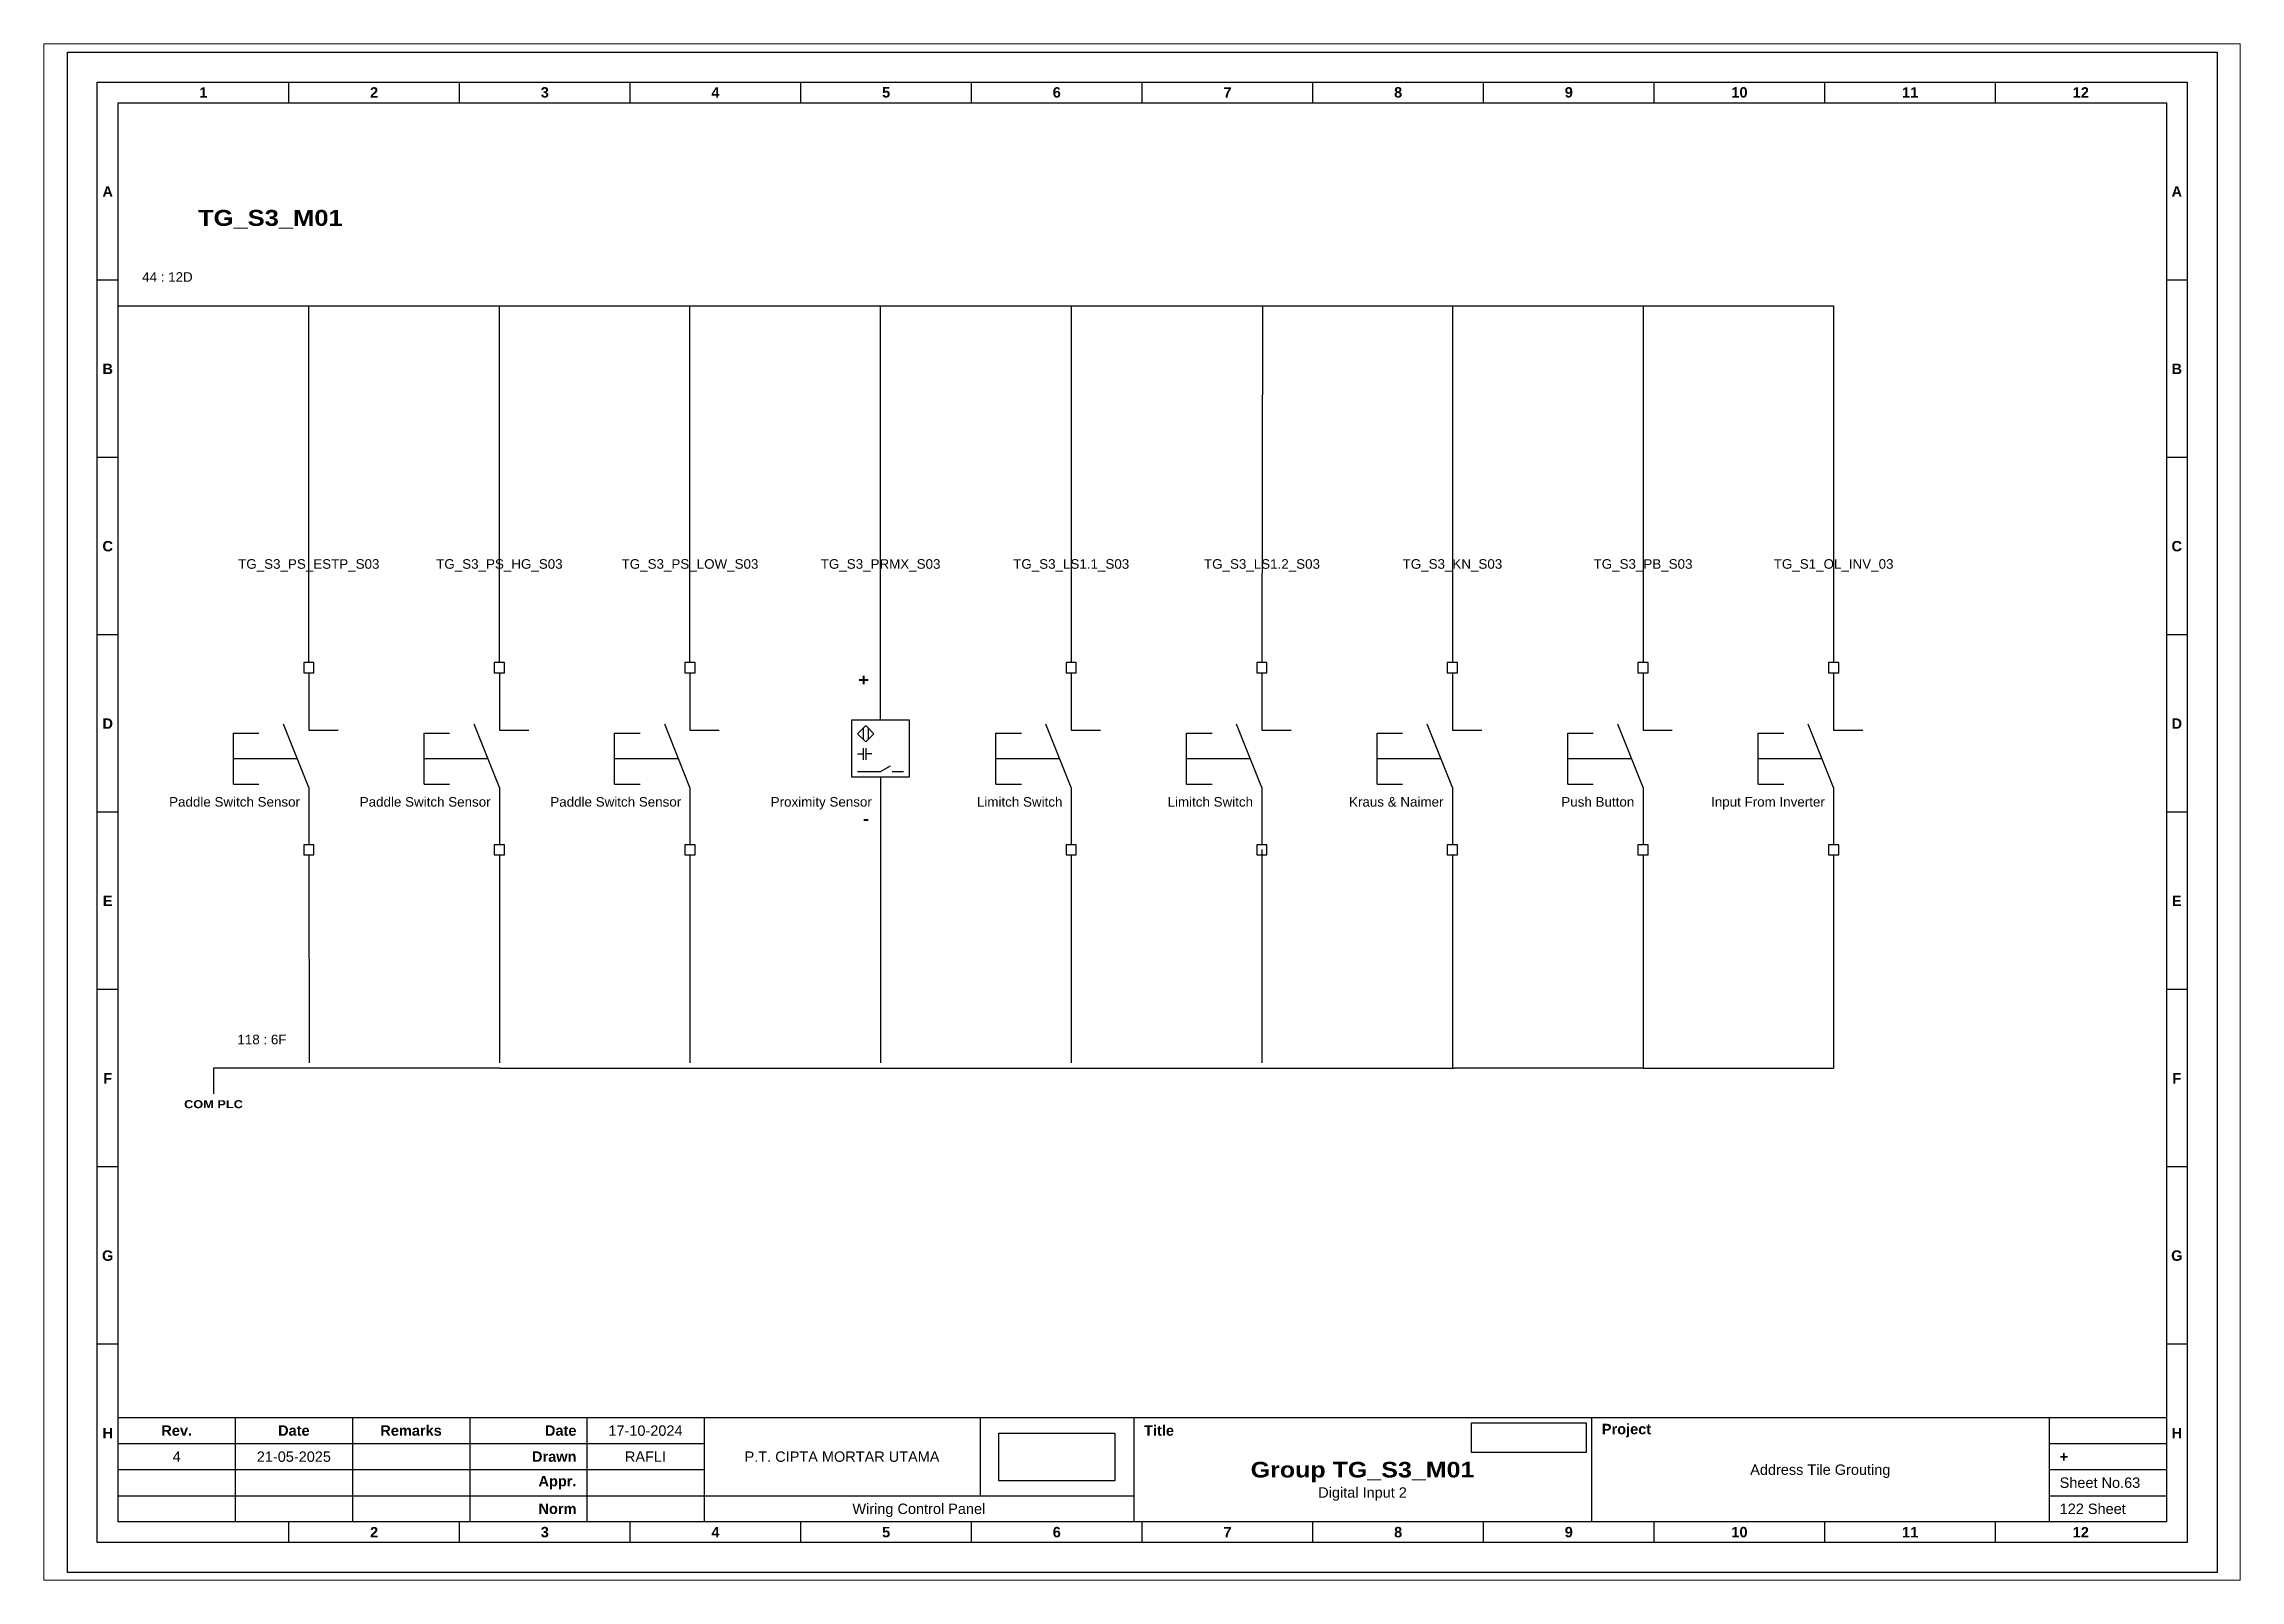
# Paper-space layout 'TG_S3_M01' of a CAD drawing. Header units: centimetres, sheet in millimetres. Extents: x -3 to 818, y -16 to 558.
# The model-space entities are those that its viewports show. They can reach past a viewport. Long polylines and large blocks are cut down to what shows.
import ezdxf
from ezdxf.enums import TextEntityAlignment as Align

# ---------------------------------------------------------------- set-up
doc = ezdxf.new("R2010")
doc.units = ezdxf.units.CM
doc.header["$MEASUREMENT"] = 0
doc.layers.add('MU Project Line', color=7, linetype='Continuous', true_color=0xfefefe)
doc.styles.add('Bold', font='ariblk.ttf', dxfattribs={"height": 25.4})
doc.styles.get("Standard").update_dxf_attribs({"font": 'arial.ttf'})
picture_1 = doc.add_image_def('image1.png', size_in_pixel=(2048, 847))
picture_2 = doc.add_image_def('image2.png', size_in_pixel=(2092, 542))

# ---------------------------------------------------------------- blocks, each defined once
blk = doc.blocks.new('KOP MU PROJECT')
at = {"color": 6, "ltscale": 50}
for p, q in [((27.74, 184.05), (27.74, 186.66)), ((49.13, 184.05), (49.13, 186.66)), ((70.51, 184.05), (70.51, 186.66)), ((91.89, 184.05), (91.89, 186.66)), ((113.27, 184.05), (113.27, 186.66)), ((134.66, 184.05), (134.66, 186.66)), ((156.04, 184.05), (156.04, 186.66)), ((177.42, 184.05), (177.42, 186.66)), ((198.8, 184.05), (198.8, 186.66)), ((220.19, 184.05), (220.19, 186.66)), ((241.57, 184.05), (241.57, 186.66)), ((6.36, 161.84), (3.75, 161.84)), ((265.59, 161.84), (262.98, 161.84)), ((6.36, 139.63), (3.75, 139.63)), ((265.59, 139.63), (262.98, 139.63)), ((6.36, 117.42), (3.75, 117.42)), ((265.59, 117.42), (262.98, 117.42)), ((6.36, 95.22), (3.75, 95.22)), ((265.59, 95.22), (262.98, 95.22)), ((6.36, 73.01), (3.75, 73.01)), ((265.59, 73.01), (262.98, 73.01)), ((6.36, 50.8), (3.75, 50.8)), ((265.59, 50.8), (262.98, 50.8)), ((6.36, 28.59), (3.75, 28.59)), ((265.59, 28.59), (262.98, 28.59)), ((27.74, 3.75), (27.74, 6.36)), ((49.13, 3.75), (49.13, 6.36)), ((70.51, 3.75), (70.51, 6.36)), ((91.89, 3.75), (91.89, 6.36)), ((113.27, 3.75), (113.27, 6.36)), ((134.66, 3.75), (134.66, 6.36)), ((156.04, 3.75), (156.04, 6.36)), ((177.42, 3.75), (177.42, 6.36)), ((198.8, 3.75), (198.8, 6.36)), ((220.19, 3.75), (220.19, 6.36)), ((241.57, 3.75), (241.57, 6.36))]:
    blk.add_line(p, q, dxfattribs=at)
at = {"ltscale": 50}
for p, q in [((6.36, 19.41), (262.98, 19.41)), ((21.04, 19.41), (21.04, 6.36)), ((35.72, 19.41), (35.72, 6.36)), ((50.41, 19.41), (50.41, 6.36)), ((65.09, 19.41), (65.09, 6.36)), ((79.77, 19.41), (79.77, 6.36)), ((114.35, 19.41), (114.35, 9.62)), ((133.6, 19.41), (133.6, 6.36)), ((190.95, 19.41), (190.95, 6.36)), ((248.3, 19.41), (248.3, 6.36)), ((6.36, 16.15), (79.77, 16.15)), ((248.3, 16.15), (262.98, 16.15)), ((6.36, 12.89), (79.77, 12.89)), ((248.3, 12.89), (262.98, 12.89)), ((6.36, 9.62), (133.6, 9.62)), ((248.3, 9.62), (262.98, 9.62))]:
    blk.add_line(p, q, dxfattribs=at)
at = {"color": 1, "ltscale": 50}
blk.add_lwpolyline([(269.34, 0), (0, 0), (0, 190.41), (269.34, 190.41)], close=True, dxfattribs=at)
at = {"color": 6, "ltscale": 50}
for points in [[(265.59, 3.75), (3.75, 3.75), (3.75, 186.66), (265.59, 186.66)], [(262.98, 6.36), (6.36, 6.36), (6.36, 184.05), (262.98, 184.05)]]:
    blk.add_lwpolyline(points, close=True, dxfattribs=at)
at = {"ltscale": 50, "char_height": 1.305, "attachment_point": 4}
for s, width, heights, insert in [('\\pxqc;{\\fArial|b1|i0|c0|p34;1}', 21.3825, [2.51], (6.36, 185.36)), ('\\pxqc;{\\fArial|b1|i0|c0|p34;2}', 21.3825, [2.51], (27.74, 185.36)), ('\\pxqc;{\\fArial|b1|i0|c0|p34;3}', 21.3825, [2.51], (49.13, 185.36)), ('\\pxqc;{\\fArial|b1|i0|c0|p34;4}', 21.3825, [2.51], (70.51, 185.36)), ('\\pxqc;{\\fArial|b1|i0|c0|p34;5}', 21.3825, [2.51], (91.89, 185.36)), ('\\pxqc;{\\fArial|b1|i0|c0|p34;6}', 21.3825, [2.51], (113.27, 185.36)), ('\\pxqc;{\\fArial|b1|i0|c0|p34;7}', 21.3825, [2.51], (134.66, 185.36)), ('\\pxqc;{\\fArial|b1|i0|c0|p34;8}', 21.3825, [2.51], (156.04, 185.36)), ('\\pxqc;{\\fArial|b1|i0|c0|p34;9}', 21.3825, [2.51], (177.42, 185.36)), ('\\pxqc;{\\fArial|b1|i0|c0|p34;10}', 21.3825, [2.51], (198.8, 185.36)), ('\\pxqc;{\\fArial|b1|i0|c0|p34;11}', 21.3825, [2.51], (220.19, 185.36)), ('\\pxqc;{\\fArial|b1|i0|c0|p34;12}', 21.3825, [2.51], (241.57, 185.36)), ('\\pxqc;{\\fArial|b1|i0|c0|p34;A}', 2.61, [2.51], (3.75, 172.95)), ('\\pxqc;{\\fArial|b1|i0|c0|p34;A}', 2.61, [2.51], (262.98, 172.95)), ('\\pxqc;{\\fArial|b1|i0|c0|p34;B}', 2.61, [2.51], (3.75, 150.74)), ('\\pxqc;{\\fArial|b1|i0|c0|p34;B}', 2.61, [2.51], (262.98, 150.74)), ('\\pxqc;{\\fArial|b1|i0|c0|p34;C}', 2.61, [2.51], (3.75, 128.53)), ('\\pxqc;{\\fArial|b1|i0|c0|p34;C}', 2.61, [2.51], (262.98, 128.53)), ('\\pxqc;{\\fArial|b1|i0|c0|p34;D}', 2.61, [2.51], (3.75, 106.32)), ('\\pxqc;{\\fArial|b1|i0|c0|p34;D}', 2.61, [2.51], (262.98, 106.32)), ('\\pxqc;{\\fArial|b1|i0|c0|p34;E}', 2.61, [2.51], (3.75, 84.11)), ('\\pxqc;{\\fArial|b1|i0|c0|p34;E}', 2.61, [2.51], (262.98, 84.11)), ('\\pxqc;{\\fArial|b1|i0|c0|p34;F}', 2.61, [2.51], (3.75, 61.9)), ('\\pxqc;{\\fArial|b1|i0|c0|p34;F}', 2.61, [2.51], (262.98, 61.9)), ('\\pxqc;{\\fArial|b1|i0|c0|p34;G}', 2.61, [2.51], (3.75, 39.69)), ('\\pxqc;{\\fArial|b1|i0|c0|p34;G}', 2.61, [2.51], (262.98, 39.69)), ('\\pxqc;{\\fArial|b1|i0|c0|p34;H}', 2.61, [2.51], (3.75, 17.47)), ('\\pxqc;{\\fArial|b1|i0|c0|p34;Rev.}', 14.6811, [2.88], (6.36, 17.78)), ('\\pxqc;{\\fArial|b1|i0|c0|p34;Date}', 14.6811, [2.88], (21.04, 17.78)), ('\\pxqc;{\\fArial|b1|i0|c0|p34;Remarks}', 14.6811, [2.88], (35.72, 17.78)), ('\\pxqr;{\\fArial|b1|i0|c0|p34;Date}', 13.3761, [2.88], (50.41, 17.78)), ('\\pxql;{\\fArial|b1|i0|c0|p34;Title}', 50.2419, [2.88], (134.9, 17.78)), ('\\pxql;{\\fArial|b1|i0|c0|p34;Project}', 50.2419, [2.88], (192.25, 17.78)), ('\\pxqc;{\\fArial|b1|i0|c0|p34;H}', 2.61, [2.51], (262.98, 17.47)), ('\\pxqr;{\\fArial|b1|i0|c0|p34;Drawn}', 13.3761, [2.88], (50.41, 14.52)), ('\\pxql;{\\fArial|b1|i0|c0|p34;+}', 14.6811, [2.88], (249.61, 14.52)), ('\\pxqr;{\\fArial|b1|i0|c0|p34;Appr.}', 13.3761, [2.88], (50.41, 11.26)), ('\\pxqr;{\\fArial|b1|i0|c0|p34;Norm}', 13.3761, [2.88], (50.41, 7.99)), ('\\pxqc;{\\fArial|b1|i0|c0|p34;2}', 21.3825, [2.51], (27.74, 5.06)), ('\\pxqc;{\\fArial|b1|i0|c0|p34;3}', 21.3825, [2.51], (49.13, 5.06)), ('\\pxqc;{\\fArial|b1|i0|c0|p34;4}', 21.3825, [2.51], (70.51, 5.06)), ('\\pxqc;{\\fArial|b1|i0|c0|p34;5}', 21.3825, [2.51], (91.89, 5.06)), ('\\pxqc;{\\fArial|b1|i0|c0|p34;6}', 21.3825, [2.51], (113.27, 5.06)), ('\\pxqc;{\\fArial|b1|i0|c0|p34;7}', 21.3825, [2.51], (134.66, 5.06)), ('\\pxqc;{\\fArial|b1|i0|c0|p34;8}', 21.3825, [2.51], (156.04, 5.06)), ('\\pxqc;{\\fArial|b1|i0|c0|p34;9}', 21.3825, [2.51], (177.42, 5.06)), ('\\pxqc;{\\fArial|b1|i0|c0|p34;10}', 21.3825, [2.51], (198.8, 5.06)), ('\\pxqc;{\\fArial|b1|i0|c0|p34;11}', 21.3825, [2.51], (220.19, 5.06)), ('\\pxqc;{\\fArial|b1|i0|c0|p34;12}', 21.3825, [2.51], (241.57, 5.06))]:
    blk.add_mtext_dynamic_manual_height_columns(s, width=width, gutter_width=0.0326, heights=heights, dxfattribs=dict(at, insert=insert))
at = {"ltscale": 50}
for tag, p in [('DATECREATED', (72.43, 17.78)), ('REV', (13.7, 14.52)), ('REVDATE', (28.38, 14.52)), ('REMARKS', (43.06, 14.52)), ('DRAWN', (72.43, 14.52)), ('COMPANY', (97.06, 14.52)), ('APPR', (72.43, 11.26)), ('PROJECT', (219.62, 12.89)), ('NORM', (72.43, 7.99)), ('DRAWINGCATEGORY', (106.68, 7.99)), ('DESCRIPTION', (162.27, 10.03))]:
    blk.add_attdef(tag, text='', height=1.3, dxfattribs=at).set_placement(p, align=Align.MIDDLE_CENTER)
at = {"ltscale": 50, "style": 'Bold'}
blk.add_attdef('TITLE', text='', height=1.96, dxfattribs=at).set_placement((162.27, 12.89), align=Align.MIDDLE_CENTER)
at = {"ltscale": 50}
for tag, p in [('SHEETNUMBER', (249.61, 11.26)), ('TOTALSHEET', (249.61, 7.99))]:
    blk.add_attdef(tag, text='', height=1.3, dxfattribs=at).set_placement(p, align=Align.MIDDLE_LEFT)
image = blk.add_image(picture_1, insert=(116.72, 11.48), size_in_units=(14.5, 6), dxfattribs=at)
image.dxf.flags = 15
image = blk.add_image(picture_2, insert=(175.94, 15.04), size_in_units=(14.36, 3.72), dxfattribs=at)
image.dxf.flags = 15

msp = doc.modelspace()

# ---------------------------------------------------------------- linework, layer by layer
at = {"color": 146, "ltscale": 50, "true_color": 0x105689}
for p, q in [((2346.31, 3032.67), (2370.19, 3032.67)), ((2370.19, 2987.99), (2370.19, 3032.67)), ((2370.19, 3032.67), (2394.07, 3032.67)), ((2394.07, 2987.99), (2394.07, 3032.67)), ((2394.07, 3032.67), (2417.95, 3032.67)), ((2417.95, 2987.99), (2417.95, 3032.67)), ((2417.95, 3032.67), (2441.83, 3032.67)), ((2441.83, 2987.99), (2441.83, 3032.67)), ((2441.83, 3032.67), (2465.71, 3032.67)), ((2465.71, 3032.67), (2465.71, 2987.99)), ((2465.71, 3032.67), (2489.59, 3032.67)), ((2489.68, 3032.67), (2489.59, 2987.99)), ((2489.59, 3032.67), (2513.47, 3032.67)), ((2513.47, 3032.67), (2513.47, 2987.99)), ((2513.47, 3032.67), (2537.35, 3032.67)), ((2537.35, 3032.67), (2537.35, 2987.99)), ((2537.35, 3032.67), (2561.23, 3032.67)), ((2561.23, 3032.67), (2561.23, 2987.99)), ((2441.83, 2966.45), (2441.83, 2937.86)), ((2370.19, 2963.89), (2370.22, 2937.86)), ((2394.07, 2963.89), (2394.07, 2937.86)), ((2417.95, 2963.89), (2417.95, 2937.86)), ((2465.71, 2963.89), (2465.71, 2937.86)), ((2489.59, 2964.57), (2489.59, 2937.86)), ((2513.47, 2963.89), (2513.47, 2937.18)), ((2537.35, 2963.89), (2537.35, 2937.18)), ((2561.23, 2963.89), (2561.23, 2937.18)), ((2394.11, 2937.18), (2358.25, 2937.18)), ((2358.25, 2937.18), (2358.25, 2933.98)), ((2394.11, 2937.18), (2441.91, 2937.18)), ((2441.91, 2937.18), (2441.91, 2937.18)), ((2441.91, 2937.18), (2489.71, 2937.18)), ((2489.71, 2937.18), (2513.67, 2937.18)), ((2537.35, 2937.18), (2513.67, 2937.18)), ((2537.35, 2937.18), (2561.23, 2937.18))]:
    msp.add_line(p, q, dxfattribs=at)
at = {"ltscale": 50}
for p, q in [((2370.19, 2986.71), (2370.19, 2979.53)), ((2394.07, 2986.71), (2394.07, 2979.53)), ((2417.95, 2986.71), (2417.95, 2979.53)), ((2441.83, 2980.81), (2441.83, 2987.99)), ((2465.71, 2986.71), (2465.71, 2979.53)), ((2489.59, 2986.71), (2489.59, 2979.53)), ((2513.47, 2986.71), (2513.47, 2979.53)), ((2537.35, 2986.71), (2537.35, 2979.53)), ((2561.23, 2986.71), (2561.23, 2979.53)), ((2438.95, 2976.54), (2439.67, 2976.54)), ((2440.75, 2976.54), (2440.03, 2976.54)), ((2443.26, 2974.34), (2444.7, 2974.34)), ((2370.19, 2972.35), (2370.19, 2965.17)), ((2394.07, 2972.35), (2394.07, 2965.17)), ((2417.95, 2972.35), (2417.95, 2965.17)), ((2441.83, 2973.63), (2441.83, 2966.45)), ((2465.71, 2972.35), (2465.71, 2965.17)), ((2489.59, 2972.35), (2489.59, 2965.17)), ((2513.47, 2972.35), (2513.47, 2965.17)), ((2537.35, 2972.35), (2537.35, 2965.17)), ((2561.23, 2972.35), (2561.23, 2965.17))]:
    msp.add_line(p, q, dxfattribs=at)
at = {"ltscale": 500}
for p, q in [((2370.19, 2972.35), (2367.02, 2980.27)), ((2394.07, 2972.35), (2390.9, 2980.27)), ((2417.95, 2972.35), (2414.78, 2980.27)), ((2465.71, 2972.35), (2462.54, 2980.27)), ((2489.59, 2972.35), (2486.42, 2980.27)), ((2513.47, 2972.35), (2510.3, 2980.27)), ((2537.35, 2972.35), (2534.18, 2980.27)), ((2561.23, 2972.35), (2558.06, 2980.27)), ((2360.75, 2972.74), (2360.75, 2979.14)), ((2360.75, 2979.14), (2363.95, 2979.14)), ((2370.19, 2979.53), (2373.86, 2979.53)), ((2384.63, 2972.74), (2384.63, 2979.14)), ((2384.63, 2979.14), (2387.83, 2979.14)), ((2394.07, 2979.53), (2397.74, 2979.53)), ((2408.51, 2972.74), (2408.51, 2979.14)), ((2408.51, 2979.14), (2411.71, 2979.14)), ((2417.95, 2979.53), (2421.62, 2979.53)), ((2456.27, 2972.74), (2456.27, 2979.14)), ((2456.27, 2979.14), (2459.47, 2979.14)), ((2465.71, 2979.53), (2469.38, 2979.53)), ((2480.15, 2972.74), (2480.15, 2979.14)), ((2480.15, 2979.14), (2483.35, 2979.14)), ((2489.59, 2979.53), (2493.26, 2979.53)), ((2504.03, 2972.74), (2504.03, 2979.14)), ((2504.03, 2979.14), (2507.23, 2979.14)), ((2513.47, 2979.53), (2517.14, 2979.53)), ((2527.91, 2972.74), (2527.91, 2979.14)), ((2527.91, 2979.14), (2531.11, 2979.14)), ((2537.35, 2979.53), (2541.02, 2979.53)), ((2551.79, 2972.74), (2551.79, 2979.14)), ((2551.79, 2979.14), (2554.99, 2979.14)), ((2561.23, 2979.53), (2564.9, 2979.53)), ((2368.75, 2975.94), (2360.75, 2975.94)), ((2392.63, 2975.94), (2384.63, 2975.94)), ((2416.51, 2975.94), (2408.51, 2975.94)), ((2464.27, 2975.94), (2456.27, 2975.94)), ((2488.15, 2975.94), (2480.15, 2975.94)), ((2512.03, 2975.94), (2504.03, 2975.94)), ((2535.91, 2975.94), (2527.91, 2975.94)), ((2559.79, 2975.94), (2551.79, 2975.94)), ((2360.75, 2972.74), (2363.95, 2972.74)), ((2384.63, 2972.74), (2387.83, 2972.74)), ((2408.51, 2972.74), (2411.71, 2972.74)), ((2456.27, 2972.74), (2459.47, 2972.74)), ((2480.15, 2972.74), (2483.35, 2972.74)), ((2504.03, 2972.74), (2507.23, 2972.74)), ((2527.91, 2972.74), (2531.11, 2972.74)), ((2551.79, 2972.74), (2554.99, 2972.74))]:
    msp.add_line(p, q, dxfattribs=at)
for points in [[(2369.55, 2986.71), (2370.83, 2986.71), (2370.83, 2987.99), (2369.55, 2987.99)], [(2393.43, 2986.71), (2394.71, 2986.71), (2394.71, 2987.99), (2393.43, 2987.99)], [(2417.31, 2986.71), (2418.59, 2986.71), (2418.59, 2987.99), (2417.31, 2987.99)], [(2465.07, 2986.71), (2466.35, 2986.71), (2466.35, 2987.99), (2465.07, 2987.99)], [(2488.95, 2986.71), (2490.23, 2986.71), (2490.23, 2987.99), (2488.95, 2987.99)], [(2512.83, 2986.71), (2514.11, 2986.71), (2514.11, 2987.99), (2512.83, 2987.99)], [(2536.71, 2986.71), (2537.99, 2986.71), (2537.99, 2987.99), (2536.71, 2987.99)], [(2560.59, 2986.71), (2561.87, 2986.71), (2561.87, 2987.99), (2560.59, 2987.99)], [(2369.55, 2963.89), (2370.83, 2963.89), (2370.83, 2965.17), (2369.55, 2965.17)], [(2393.43, 2963.89), (2394.71, 2963.89), (2394.71, 2965.17), (2393.43, 2965.17)], [(2417.31, 2963.89), (2418.59, 2963.89), (2418.59, 2965.17), (2417.31, 2965.17)], [(2465.07, 2963.89), (2466.35, 2963.89), (2466.35, 2965.17), (2465.07, 2965.17)], [(2488.95, 2963.89), (2490.23, 2963.89), (2490.23, 2965.17), (2488.95, 2965.17)], [(2512.83, 2963.89), (2514.11, 2963.89), (2514.11, 2965.17), (2512.83, 2965.17)], [(2536.71, 2963.89), (2537.99, 2963.89), (2537.99, 2965.17), (2536.71, 2965.17)], [(2560.59, 2963.89), (2561.87, 2963.89), (2561.87, 2965.17), (2560.59, 2965.17)]]:
    msp.add_lwpolyline(points, close=True, dxfattribs=at)
at = {"ltscale": 50}
for points in [[(2438.24, 2980.81), (2445.42, 2980.81), (2445.42, 2973.63), (2438.24, 2973.63)], [(2439.97, 2978.06), (2438.95, 2979.07), (2439.97, 2980.09), (2440.99, 2979.07)]]:
    msp.add_lwpolyline(points, close=True, dxfattribs=at)
for points in [[(2439.67, 2975.82), (2439.67, 2976.54), (2439.67, 2977.26)], [(2439.68, 2978.34), (2439.68, 2979.8)], [(2440.03, 2975.82), (2440.03, 2976.54), (2440.03, 2977.26)], [(2440.26, 2979.8), (2440.26, 2978.34)], [(2438.95, 2974.34), (2441.83, 2974.34), (2443.07, 2975.06)]]:
    msp.add_lwpolyline(points, dxfattribs=at)

# ---------------------------------------------------------------- block references
msp.add_blockref('KOP MU PROJECT', (2339.94, 2874.02)).add_auto_attribs({'DESCRIPTION': 'Digital Input 2', 'TITLE': 'Group TG_S3_M01', 'PROJECT': 'Address Tile Grouting', 'COMPANY': 'P.T. CIPTA MORTAR UTAMA', 'DRAWINGCATEGORY': 'Wiring Control Panel', 'DRAWN': 'RAFLI', 'DATECREATED': '17-10-2024', 'REVDATE': '21-05-2025', 'REV': '4', 'SHEETNUMBER': 'Sheet No.63', 'TOTALSHEET': '122 Sheet'})

# ---------------------------------------------------------------- texts
at = {"ltscale": 500, "style": 'Bold'}
msp.add_text('TG_S3_M01', height=2, dxfattribs=at).set_placement((2356.31, 3042.67))
at = {"ltscale": 500}
for s, p in [('44 : 12D', (2349.31, 3036.87)), ('118 : 6F', (2361.25, 2941.38))]:
    msp.add_text(s, height=1.2, dxfattribs=at).set_placement(p, align=Align.TOP_LEFT)
at = {"ltscale": 50}
for s, p in [('TG_S3_PS_ESTP_S03', (2370.19, 3000.33)), ('TG_S3_PS_HG_S03', (2394.07, 3000.33)), ('TG_S3_PS_LOW_S03', (2417.95, 3000.33)), ('TG_S3_PRMX_S03', (2441.83, 3000.33)), ('TG_S3_LS1.1_S03', (2465.71, 3000.33)), ('TG_S3_LS1.2_S03', (2489.61, 3000.33)), ('TG_S3_KN_S03', (2513.47, 3000.33)), ('TG_S3_PB_S03', (2537.35, 3000.33)), ('TG_S1_OL_INV_03', (2561.23, 3000.33))]:
    msp.add_text(s, height=1.2, dxfattribs=at).set_placement(p, align=Align.MIDDLE_CENTER)
at = {"ltscale": 500, "style": 'Bold'}
msp.add_text('+', height=1.44, dxfattribs=at).set_placement((2440.39, 2986.55), align=Align.TOP_RIGHT)
at = {"ltscale": 50}
for s, p in [('Paddle Switch Sensor', (2369.09, 2969.58)), ('Paddle Switch Sensor', (2392.97, 2969.58)), ('Paddle Switch Sensor', (2416.85, 2969.58)), ('Proximity Sensor', (2440.73, 2969.58)), ('Limitch Switch', (2464.61, 2969.58)), ('Limitch Switch', (2488.49, 2969.58)), ('Kraus & Naimer', (2512.35, 2969.58)), ('Push Button', (2536.25, 2969.58)), ('Input From Inverter', (2560.13, 2969.58))]:
    msp.add_text(s, height=1.2, dxfattribs=at).set_placement(p, align=Align.BOTTOM_RIGHT)
at = {"ltscale": 500, "style": 'Bold'}
msp.add_text('-', height=1.44, dxfattribs=at).set_placement((2440.39, 2967.31), align=Align.BOTTOM_RIGHT)
at = {"ltscale": 50, "style": 'Bold'}
msp.add_text('COM PLC', height=1, dxfattribs=at).set_placement((2358.25, 2933.18), align=Align.TOP_CENTER)

psp = doc.layouts.new('TG_S3_M01')

# ---------------------------------------------------------------- viewports
at = {"layer": 'MU Project Line', "ltscale": 50}
psp.add_viewport(center=(407.25, 271.11), size=(820.98, 573.9882), view_center_point=(2474.58, 2969.27), view_height=192.3681, dxfattribs=at)

doc.saveas('drawing.dxf')
